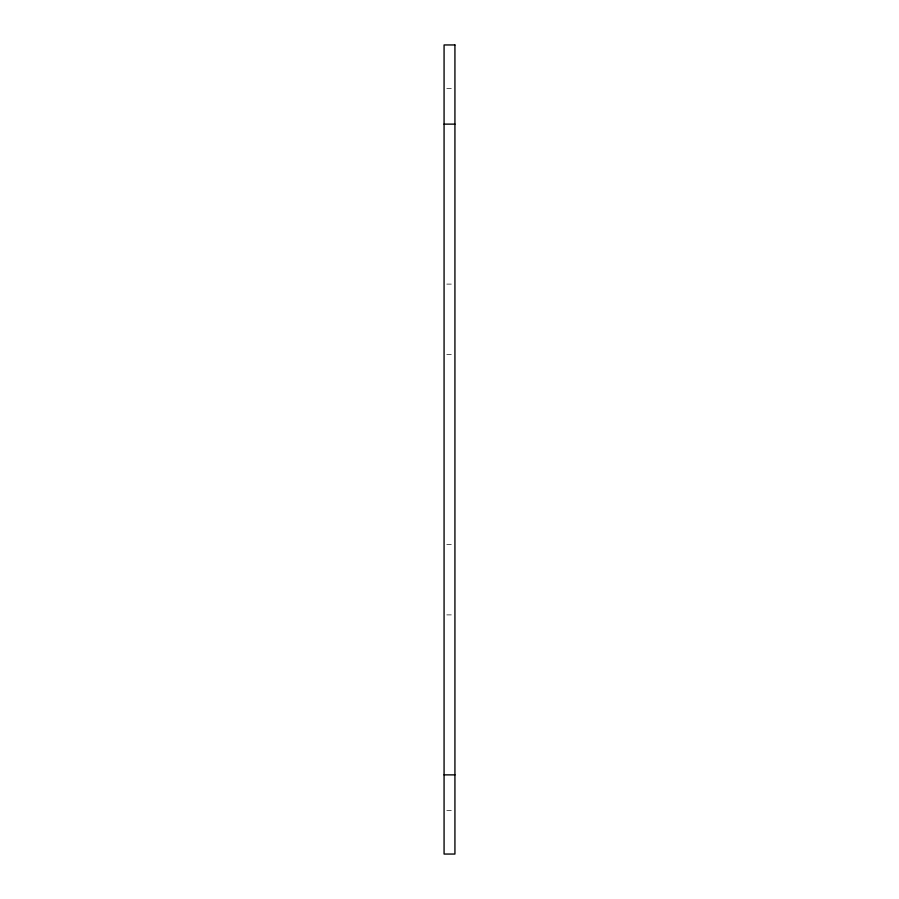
<?xml version="1.0" encoding="UTF-8"?>
<svg xmlns="http://www.w3.org/2000/svg" width="899" height="899" viewBox="0 0 899 899"><rect width="100%" height="100%" fill="white"/><g stroke="black" fill="none" stroke-linecap="round" stroke-linejoin="round"><path stroke-width="0.67" stroke-dasharray="4.5 3.37" d="M446.792 88.338L452.208 88.338M446.792 284.106L452.208 284.106M446.792 354.599L452.208 354.599M446.792 544.401L452.208 544.401M446.792 614.894L452.208 614.894M446.792 810.662L452.208 810.662"/><path stroke-width="1.35" d="M444.072 124.129L454.928 124.129M444.072 774.871L454.928 774.871M454.928 44.95L444.072 44.95L444.072 854.05L454.928 854.05L454.928 44.95"/></g></svg>
